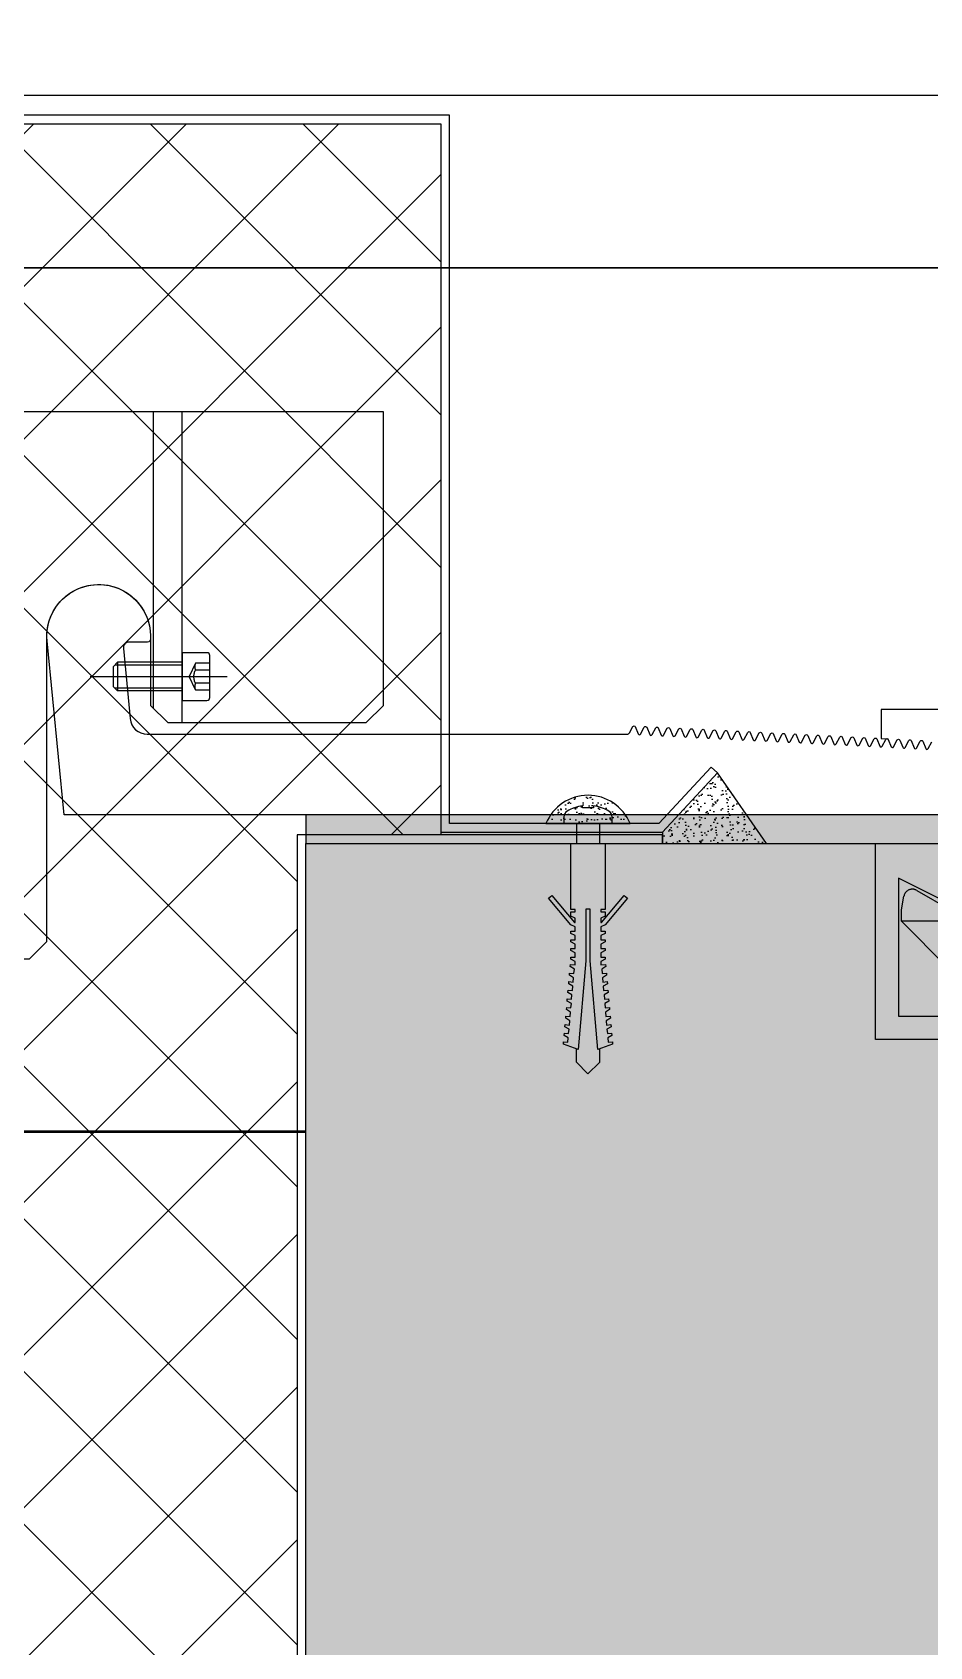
# Model space of a CAD drawing. Header units: millimetres. Extents: x 434053 to 1059003, y -2417481 to 936527.
# Drawn here: x 641322.1 to 641478, y -2233455.7 to -2233175.3 of the extents above; entities that cross this region are included whole.
import ezdxf
from ezdxf.xclip import XClip

# ---------------------------------------------------------------- set-up
doc = ezdxf.new("R2010")
doc.units = ezdxf.units.MM
doc.header["$LTSCALE"] = 1000
doc.header["$MEASUREMENT"] = 0
doc.header["$XCLIPFRAME"] = 0
for name, pattern in [('CENTER2', [1.125, 0.75, -0.125, 0.125, -0.125]), ('HIDDEN', [9.525, 6.35, -3.175]), ('HIDDEN2', [4.7625, 3.175, -1.5875]), ('HIDDENX2', [19.05, 12.7, -6.35])]:
    doc.linetypes.add(name, pattern=pattern)
for name, color, linetype, lineweight in [('A-DETL-0001', 4, 'Continuous', 15), ('A-DETL-0005', 5, 'Continuous', 30), ('A-FLOR', 4, 'Continuous', 50)]:
    doc.layers.add(name, color=color, linetype=linetype, lineweight=lineweight)
for name, color, linetype in [('ELASTROMER-V', 241, 'Continuous'), ('EXTRUSION-V', 141, 'Continuous'), ('EXTRUSION2', 133, 'Continuous'), ('FASTENER', 191, 'Continuous'), ('HZHZNEWPLOTLAYER#@$TT', 7, 'Continuous'), ('INSUL', 8, 'HIDDEN'), ('SILICONE', 8, 'Continuous'), ('STEEL', 3, 'Continuous'), ('STEEL-V', 71, 'Continuous'), ('STRUCTURE', 5, 'Continuous'), ('STRUCTURE-V', 161, 'Continuous')]:
    doc.layers.add(name, color=color, linetype=linetype)

# ---------------------------------------------------------------- blocks, each defined once
blk = doc.blocks.new('*U551')
at = {"color": 0, "linetype": 'ByBlock'}
for p, q in [((-2, 0), (-2, -3.5)), ((2, 0), (2, -3.5))]:
    blk.add_line(p, q, dxfattribs=at)
blk.add_lwpolyline([(-3.63, 2.14, -0.09906), (-0.96, 3.06), (-0.96, 2.73), (0.96, 2.73), (0.96, 3.06, -0.09906), (3.63, 2.14, -0.266588), (4.2, 1.15), (4.2, 0.24, -0.414214), (3.96, 0), (-3.96, 0, -0.414214), (-4.2, 0.24), (-4.2, 1.15, -0.266588)], format="xyb", close=True, dxfattribs=at)
blk.add_lwpolyline([(-6.86, -13), (-3, -17.59), (-2.25, -17.97), (-2.25, -18.72), (-3, -18.72), (-3, -19.09), (-2.25, -19.47), (-2.25, -20.22), (-3, -20.22), (-3, -20.59), (-2.25, -20.97), (-2.25, -21.72), (-3, -21.72), (-3, -22.09), (-2.25, -22.47), (-2.25, -23.22), (-3, -23.22), (-3, -23.59), (-2.25, -23.97), (-2.25, -24.56), (-3.06, -24.49), (-3.11, -24.86), (-2.38, -25.3), (-2.45, -26.04), (-3.2, -25.98), (-3.22, -26.35), (-2.52, -26.79), (-2.58, -27.54), (-3.33, -27.47), (-3.36, -27.85), (-2.64, -28.29), (-2.72, -29.03), (-3.47, -28.97), (-3.49, -29.34), (-2.78, -29.78), (-2.85, -30.53), (-3.58, -30.46), (-3.62, -30.84), (-2.91, -31.27), (-2.97, -32.02), (-3.72, -31.96), (-3.75, -32.33), (-3.05, -32.77), (-3.11, -33.52), (-3.86, -33.45), (-3.88, -33.82), (-3.16, -34.26), (-3.24, -35.01), (-3.97, -34.95), (-4.02, -35.32), (-3.3, -35.76), (-3.36, -36.51), (-4.11, -36.44), (-4.14, -36.81), (-3.43, -37.25), (-3.49, -38), (-4.24, -37.93), (-4.28, -38.31), (-1.72, -39.28), (-0.38, -23.89), (-0.38, -14.88), (0.37, -14.88), (0.37, -23.89), (1.72, -39.28), (4.28, -38.31), (4.23, -37.93), (3.5, -38), (3.42, -37.25), (4.14, -36.81), (4.11, -36.44), (3.36, -36.51), (3.28, -35.76), (4.01, -35.32), (3.97, -34.95), (3.22, -35.01), (3.17, -34.26), (3.87, -33.82), (3.84, -33.45), (3.09, -33.52), (3.03, -32.77), (3.75, -32.33), (3.7, -31.96), (2.97, -32.02), (2.89, -31.27), (3.62, -30.84), (3.59, -30.46), (2.84, -30.53), (2.78, -29.78), (3.48, -29.34), (3.45, -28.97), (2.7, -29.03), (2.64, -28.29), (3.34, -27.85), (3.32, -27.47), (2.57, -27.54), (2.51, -26.79), (3.22, -26.35), (3.2, -25.98), (2.45, -26.04), (2.37, -25.3), (3.09, -24.86), (3.06, -24.49), (2.25, -24.56), (2.25, -23.97), (3, -23.59), (3, -23.22), (2.25, -23.22), (2.25, -22.47), (3, -22.09), (3, -21.72), (2.25, -21.72), (2.25, -20.97), (3, -20.59), (3, -20.22), (2.25, -20.22), (2.25, -19.47), (3, -19.09), (3, -18.72), (2.25, -18.72), (2.25, -17.97), (3, -17.59), (6.86, -13), (6.28, -12.51), (2.33, -17.22), (2.25, -17.22), (2.25, -16.47), (3, -16.09), (3, -15.34), (2.25, -15.34), (2.25, -14.97), (3, -14.97), (3, -3.5), (-3, -3.5), (-3, -14.97), (-2.25, -14.97), (-2.25, -15.34), (-3, -15.34), (-3, -16.09), (-2.25, -16.47), (-2.25, -17.22), (-2.34, -17.22), (-6.29, -12.51)], close=True, dxfattribs=at)
blk.add_lwpolyline([(-2, -39.18), (-2, -41.51), (0, -43.5), (2, -41.49), (2, -39.18)], dxfattribs=at)
blk = doc.blocks.new('HSM05x12')
at = {"layer": 'FASTENER', "color": 9, "linetype": 'CENTER2'}
blk.add_line((0, -15.98), (0, 7.8), dxfattribs=at)
at = {"layer": 'FASTENER', "color": 8, "linetype": 'HIDDEN2'}
for p, q in [((-2.31, 4.82), (-2.31, 2.32)), ((-1.15, 2.32), (-1.15, 4.82)), ((1.15, 4.82), (1.15, 2.32)), ((2.31, 2.32), (2.31, 4.82)), ((-2.5, 0), (-2.5, -6)), ((-2.31, 2.32), (0, 1.24)), ((-2, 0), (-2, -6)), ((2.31, 2.32), (0, 1.24)), ((2, 0), (2, -6)), ((2.5, 0), (2.5, -6))]:
    blk.add_line(p, q, dxfattribs=at)
at = {"layer": 'FASTENER'}
for p, q in [((-2.5, -6), (-2.5, -11.2)), ((2.5, -6), (2.5, -11.2)), ((-2.5, -11.2), (-1.7, -12)), ((2.5, -11.2), (1.7, -12)), ((-1.7, -12), (1.7, -12))]:
    blk.add_line(p, q, dxfattribs=at)
at = {"layer": 'FASTENER', "color": 8}
for p, q in [((-2, -6), (-2, -11.7)), ((2, -6), (2, -11.7)), ((-2.5, -11.2), (2.5, -11.2))]:
    blk.add_line(p, q, dxfattribs=at)
at = {"layer": 'FASTENER'}
blk.add_lwpolyline([(-4.14, 0), (4.14, 0), (4.14, 4.32, 0.414214), (3.64, 4.82), (-3.64, 4.82, 0.414214), (-4.14, 4.32)], format="xyb", close=True, dxfattribs=at)
at = {"layer": 'FASTENER', "color": 8, "linetype": 'HIDDEN2'}
for centre, radius, start, end in [((-1.73, 3.56), 1.37, 245, 295), ((0, 4.21), 2.22, 238.6025, 301.3975), ((1.73, 3.56), 1.37, 245, 295)]:
    blk.add_arc(centre, radius, start, end, dxfattribs=at)
blk = doc.blocks.new('槽式埋件1')
at = {"linetype": 'ByBlock'}
for p, q in [((34, 12), (135, 12)), ((39, -12), (39, 12)), ((130, -12), (130, 12)), ((135, -12), (135, 12)), ((34, 11.08), (35.58, 11.08)), ((34, 10.15), (35.58, 10.15)), ((34, 9.23), (35.58, 9.23)), ((34, 8.31), (35.58, 8.31)), ((34, 7.38), (35.58, 7.38)), ((34, 6.46), (35.58, 6.46)), ((34, 5.53), (35.58, 5.53)), ((34, 4.61), (35.58, 4.61)), ((34, 3.69), (35.58, 3.69)), ((34, 2.76), (35.58, 2.76)), ((34, 1.84), (35.58, 1.84)), ((34, 0.92), (35.58, 0.92)), ((34, -0.01), (35.58, -0.01)), ((34, -0.93), (35.58, -0.93)), ((34, -1.86), (35.58, -1.86)), ((34, -2.78), (35.58, -2.78)), ((34, -3.7), (35.58, -3.7)), ((34, -4.63), (35.58, -4.63)), ((34, -5.55), (35.58, -5.55)), ((34, -6.47), (35.58, -6.47)), ((34, -7.4), (35.58, -7.4)), ((34, -8.32), (35.58, -8.32)), ((34, -9.25), (35.58, -9.25)), ((34, -10.17), (35.58, -10.17)), ((34, -11.09), (35.58, -11.09)), ((34, -12), (135, -12))]:
    blk.add_line(p, q, dxfattribs=at)
blk.add_lwpolyline([(0, 26), (34, 26), (34, -26), (0, -26), (0, -11), (11.5, -11), (6, -22), (30, -22), (30, 22), (6, 22), (11.5, 11), (0, 11)], close=True, dxfattribs=at)
at = {"layer": 'FASTENER', "linetype": 'ByBlock'}
for p, q in [((13.5, 21.5), (13.5, -21.5)), ((7.5, 8), (0, 8)), ((7.5, -8), (0, -8))]:
    blk.add_line(p, q, dxfattribs=at)
blk.add_lwpolyline([(7.5, 10), (11.5, 10), (11.5, 13), (8.12, 18.86, -0.520567), (9.16, 21.09), (11.5, 21.5), (13.5, 21.5), (21.5, 13.5), (21.5, -13.5), (13.5, -21.5), (11.5, -21.5), (9.16, -21.09, -0.520567), (8.12, -18.86), (11.5, -13), (11.5, -10), (7.5, -10)], format="xyb", close=True, dxfattribs=at)
blk = doc.blocks.new('20221207-AZM03')
at = {"layer": 'ELASTROMER-V', "linetype": 'HIDDEN'}
h = blk.add_hatch(dxfattribs=at)
h.set_pattern_fill('ANSI36', color=256, scale=10, angle=90, style=0)
h.set_pattern_definition([(135, (-55034.2833, 15066.2721), (-2.43067956, 0.662912607), [3.125, -0.625, 0, -0.625])])
h.paths.add_polyline_path([(0, 5), (0, 0), (215.04, 0), (215.04, 5)])
blk.add_lwpolyline([(0, 5), (0, 0), (215.04, 0), (215.04, 5)], close=True, dxfattribs=at)
at = {"layer": 'EXTRUSION-V', "linetype": 'HIDDEN'}
for p, q in [((-26.46, 23.5, -0.01), (-26.46, 75, -0.01)), ((-21.46, 21, -0.01), (-21.46, 75, -0.01))]:
    blk.add_line(p, q, dxfattribs=at)
at = {"layer": 'EXTRUSION2', "elevation": 0.01}
blk.add_lwpolyline([(13.5, 24), (13.5, 75), (-86.7, 75), (-86.7, -20), (-47.96, -20), (-45.96, -18), (-44.96, -17), (-44.96, 36, -1), (-26.96, 36), (-26.96, 24), (-23.96, 21), (10.5, 21)], format="xyb", close=True, dxfattribs=at)
at = {"layer": 'EXTRUSION2'}
for points in [[(215.04, 5), (24.87, 5), (-41.96, 5), (-44.92, 35.2, -1.069153), (-26.97, 35.6, -0.471403), (-27.46, 35), (-29.96, 35), (-30.67, 35, 0.442439), (-31.66, 33.9), (-30.5, 21.71, 0.38654), (-27.51, 19), (55.82, 19, 0.276468), (56.26, 19.26), (56.83, 20.33, -0.633585), (57.24, 20.31), (57.76, 19.04, 0.633585), (58.18, 19.02), (58.82, 20.23, -0.633585), (59.24, 20.2), (59.76, 18.94, 0.633585), (60.18, 18.92), (60.82, 20.12, -0.633585), (61.24, 20.1), (61.76, 18.84, 0.633585), (62.17, 18.82), (62.82, 20.02, -0.633585), (63.24, 20), (63.76, 18.74, 0.633585), (64.17, 18.72), (64.82, 19.92, -0.633585), (65.23, 19.9), (65.75, 18.64, 0.633585), (66.17, 18.62), (66.81, 19.82, -0.633585), (67.23, 19.8), (67.75, 18.54, 0.633585), (68.17, 18.51), (68.81, 19.72, -0.633585), (69.23, 19.7), (69.75, 18.43, 0.633585), (70.16, 18.41), (70.81, 19.62, -0.633585), (71.23, 19.6), (71.75, 18.33, 0.633585), (72.16, 18.31), (72.81, 19.52, -0.633585), (73.22, 19.5), (73.74, 18.23, 0.633585), (74.16, 18.21), (74.8, 19.42, -0.633585), (75.22, 19.4), (75.74, 18.13, 0.633585), (76.16, 18.11), (76.8, 19.32, -0.633585), (77.22, 19.29), (77.74, 18.03, 0.633585), (78.15, 18.01), (78.8, 19.21, -0.633585), (79.21, 19.19), (79.74, 17.93, 0.633585), (80.15, 17.91), (80.8, 19.11, -0.633585), (81.21, 19.09), (81.73, 17.83, 0.633585), (82.15, 17.81), (82.79, 19.01, -0.633585), (83.21, 18.99), (83.73, 17.73, 0.633585), (84.15, 17.71), (84.79, 18.91, -0.633585), (85.21, 18.89), (85.73, 17.63, 0.633585), (86.14, 17.6), (86.79, 18.81, -0.633585), (87.2, 18.79), (87.73, 17.52, 0.633585), (88.14, 17.5), (88.79, 18.71, -0.633585), (89.2, 18.69), (89.72, 17.42, 0.633585), (90.14, 17.4), (90.78, 18.61, -0.633585), (91.2, 18.59), (91.72, 17.32, 0.633585), (92.14, 17.3), (92.78, 18.51, -0.633585), (93.2, 18.49), (93.72, 17.22, 0.633585), (94.13, 17.2), (94.78, 18.41, -0.633585), (95.19, 18.38), (95.72, 17.12, 0.633585), (96.13, 17.1), (96.78, 18.3, -0.633585), (97.19, 18.28), (97.71, 17.02, 0.633585), (98.13, 17), (98.77, 18.2, -0.633585), (99.19, 18.18), (99.71, 16.92, 0.633585), (100.13, 16.9), (100.77, 18.1, -0.633585), (101.19, 18.08), (101.71, 16.82, 0.633585), (102.12, 16.8), (102.77, 18, -0.633585), (103.18, 17.98), (103.7, 16.72, 0.633585), (104.12, 16.69), (104.77, 17.9, -0.633585), (105.18, 17.88), (105.7, 16.61, 0.633585), (106.12, 16.59), (106.76, 17.8, -0.633585), (107.18, 17.78), (107.7, 16.51, 0.633585), (108.12, 16.49), (108.76, 17.7, -0.633585)], [(124.53, 23.27), (99.99, 23.27), (99.99, 18.27), (100.99, 18.22, -0.290127), (101.19, 18.08), (101.71, 16.82, 0.633585), (102.12, 16.8), (102.77, 18, -0.633585), (103.18, 17.98), (103.7, 16.72, 0.633585), (104.12, 16.69), (104.77, 17.9, -0.633585), (105.18, 17.88), (105.7, 16.61, 0.633585), (106.12, 16.59), (106.76, 17.8, -0.633585), (107.18, 17.78), (107.7, 16.51, 0.633585), (108.12, 16.49), (108.76, 17.7, -0.633585)]]:
    blk.add_lwpolyline(points, format="xyb", dxfattribs=at)
at = {"layer": 'FASTENER', "rotation": 270.0000000004102}
blk.add_blockref('HSM05x12', (-21.46, 29), dxfattribs=at)
at = {"layer": 'STEEL-V', "linetype": 'HIDDEN', "rotation": 270}
blk.add_blockref('槽式埋件1', (125, 0), dxfattribs=at)
blk = doc.blocks.new('20221206.180606')
at = {"layer": 'INSUL'}
h = blk.add_hatch(dxfattribs=at)
h.set_pattern_fill('ANSI37', color=256, scale=150)
h.set_pattern_definition([(45, (-31762.516, 34086.053), (-13.258252, 13.258252), []), (135, (-31762.516, 34086.053), (-13.258252, -13.258252), [])])
h.paths.add_polyline_path([(312, 2412.57), (312, 2700.57), (325, 2700.57), (325, 2735.57), (473.5, 2735.57), (473.5, 2612.07), (448.5, 2612.07), (448.5, 2412.57)])
at = {"layer": 'SILICONE'}
h = blk.add_hatch(dxfattribs=at)
h.set_pattern_fill('AR-SAND', color=256, angle=270, style=0)
h.set_pattern_definition([(307.5, (-18595.2112, 98879.3921), (1.92682377, 0.062993358), [0, -1.52, 0, -1.7, 0, -1.625]), (277.5, (-18595.2112, 98879.392), (2.822146065, -1.769776705), [0, -0.82, 0, -1.37, 0, -0.525]), (237.5, (-18595.2112, 98880.6221), (0.005659054, -3.114141862), [0, -0.5, 0, -1.8, 0, -2.35]), (227.5, (-18595.2112, 98880.622), (0.877675565, -3.006126605), [0, -0.25, 0, -1.18, 0, -1.35])])
h.paths.add_polyline_path([(521.54, 2622.83), (511.99, 2612.57), (511.99, 2610.57), (530.04, 2610.57)])
h = blk.add_hatch(dxfattribs=at)
h.set_pattern_fill('AR-SAND', color=256, angle=360, style=0)
h.set_pattern_definition([(37.5, (-16554.786, -54141.9713), (-0.06299336, 1.92682377), [0, -1.52, 0, -1.7, 0, -1.625]), (7.5, (-16554.786, -54141.9713), (1.7697767, 2.82214607), [0, -0.82, 0, -1.37, 0, -0.525]), (327.5, (-16556.016, -54141.9713), (3.11414186, 0.005659054), [0, -0.5, 0, -1.8, 0, -2.35]), (317.5, (-16556.016, -54141.9713), (3.0061266, 0.87767556), [0, -0.25, 0, -1.18, 0, -1.35])])
edge = h.paths.add_edge_path()
edge.add_line((491.74, 2614.07), (506.35, 2614.07))
edge.add_arc((499.04, 2611.05), 7.9, 22.5011, 157.4989)
at = {"layer": 'INSUL'}
blk.add_lwpolyline([(312, 2412.57), (312, 2700.57), (325, 2700.57), (325, 2735.57), (473.5, 2735.57), (473.5, 2612.07), (448.5, 2612.07), (448.5, 2412.57)], close=True, dxfattribs=at)
at = {"layer": 'SILICONE'}
blk.add_lwpolyline([(521.54, 2622.83), (511.99, 2612.57), (511.99, 2610.57), (530.04, 2610.57), (521.54, 2622.83)], dxfattribs=at)
blk.add_lwpolyline([(491.74, 2614.07), (506.35, 2614.07, 0.668165), (491.74, 2614.07, 0.367819)], format="xyb", dxfattribs=at)
at = {"layer": 'STEEL'}
for points in [[(327, 2749.85), (327, 2735.57), (473.5, 2735.57), (473.5, 2612.57), (511.99, 2612.57), (521.54, 2622.83), (520.44, 2623.85), (511.34, 2614.07), (475, 2614.07), (475, 2737.07), (328.5, 2737.07), (328.5, 2749.85)], [(511.99, 2612.07), (448.5, 2612.07), (448.5, 2412.57), (312, 2412.57), (312, 2411.07), (450, 2411.07), (450, 2610.57), (511.99, 2610.57)]]:
    blk.add_lwpolyline(points, close=True, dxfattribs=at)
at = {"layer": 'STRUCTURE', "linetype": 'HIDDENX2', "elevation": 0}
blk.add_lwpolyline([(3252.7, 2760.57), (395, 2760.57), (395, 2740.57), (3252.7, 2740.57)], dxfattribs=at)
at = {"layer": 'STRUCTURE'}
blk.add_lwpolyline([(3252.7, 2560.57), (1300, 2560.57), (1300, 1910.57), (700, 1910.57), (700, 2360.57), (450, 2360.57), (450, 2610.57), (700, 2610.57), (700, 2710.57), (3252.7, 2710.57)], dxfattribs=at)
at = {"linetype": 'ByBlock'}
blk.add_blockref('20221207-AZM03', (450, 2610.57), dxfattribs=at)
at = {"layer": 'FASTENER', "xscale": -1}
blk.add_blockref('*U551', (499.04, 2614.07), dxfattribs=at)
blk = doc.blocks.new('A$C6AE5520D')
at = {"layer": 'STRUCTURE-V'}
h = blk.add_hatch(dxfattribs=at)
h.set_pattern_fill('钢筋混凝土', color=256, scale=40, style=0, pattern_type=2)
h.set_pattern_definition([(45, (-153958.65, 4215.14), (-141.42136, 141.42136), []), (50, (-153958.65, 4215.14), (286.90407, -25.10085), [30, -330]), (355, (-153958.65, 4215.14), (-55.50053, 300.87685), [24, -264]), (100.4514, (-153934.74, 4213.04), (231.40375, 275.7758), [25.4961, -280.45684]), (46.1842, (-153958.65, 4295.14), (426.8964, -66.2076), [45, -495]), (96.6356, (-153923.07, 4289.6), (373.8651, 389.6471), [38.2441, -420.6852]), (351.1842, (-153958.65, 4295.14), (373.8648, 389.6474), [36, -396]), (21, (-153918.65, 4275.14), (238.76282, -161.04756), [30, -330]), (326, (-153918.65, 4275.14), (97.32613, 290.06), [24, -264]), (71.4514, (-153898.75, 4261.72), (336.08905, 129.0122), [25.4961, -280.45684]), (37.5, (-153958.65, 4215.14), (4.86394, 133.15754), [2, -260.8, 2, -268, 2, -265]), (7.5, (-153958.65, 4215.14), (105.22781, 157.76468), [2, -152.8, 2, -254.8, 2, -101]), (327.5, (-154047.85, 4215.14), (213.528974, -9.02195), [2, -100, 2, -312, 2, -414]), (317.5, (-154087.85, 4215.14), (233.27447, 40.042), [2, -130, 2, -207.2, 2, -294])])
h.paths.add_polyline_path([(16177.24, 3465.14), (16477.24, 3465.14), (16477.24, 4015.14), (18270.87, 4015.14), (18270.87, 4165.14), (16177.24, 4165.14), (16177.23, 3865.14), (13546.59, 3865.14), (13546.59, 3715.14), (16177.24, 3715.14)])
h.paths.add_polyline_path([(15727.24, 11365.14), (16327.24, 11365.14), (16327.24, 12015.14), (18270.87, 12015.14), (18270.87, 12165.14), (15727.24, 12165.14), (15727.24, 12065.14), (15477.24, 12065.14), (15477.24, 11815.14), (15727.24, 11815.14), (15727.24, 11408.89)])
h.paths.add_polyline_path([(15727.24, 16865.14), (16327.24, 16865.14), (16327.24, 17515.14), (18270.87, 17515.14), (18270.87, 17665.14), (15727.24, 17665.14), (15727.24, 17565.14), (15477.24, 17565.14), (15477.24, 17315.14), (15727.24, 17315.14)])
h.paths.add_polyline_path([(15727.24, 22365.14), (16327.24, 22365.14), (16327.24, 23015.14), (18270.87, 23015.14), (18270.87, 23165.14), (15727.24, 23165.14), (15727.24, 23065.14), (15477.24, 23065.14), (15477.24, 22815.14), (15727.24, 22815.14), (15727.24, 22408.89)])
h.paths.add_polyline_path([(15727.24, 24515.14), (16327.24, 24515.14), (16327.24, 25165.14), (18270.87, 25165.14), (18270.87, 25315.14), (15727.24, 25315.14), (15727.24, 25215.14), (15477.24, 25215.14), (15477.24, 24965.14), (15727.24, 24965.14), (15727.24, 24768.8)])
at = {"layer": 'A-DETL-0001'}
blk.add_lwpolyline([(18270.87, 23015.14), (16327.24, 23015.14), (16327.24, 22365.14), (15727.24, 22365.14), (15727.24, 22815.14), (15477.24, 22815.14), (15477.24, 23065.14), (15727.24, 23065.14), (15727.24, 23165.14), (18270.87, 23165.14)], dxfattribs=at)
at = {"layer": 'A-DETL-0005'}
blk.add_line((15727.24, 23165.14), (15377.24, 23165.14), dxfattribs=at)
at = {"layer": 'A-FLOR'}
blk.add_line((15377.24, 23015.14), (15477.24, 23015.14), dxfattribs=at)
ref = blk.add_blockref('20221206.180606', (15027.24, 20454.57))
XClip(ref).set_block_clipping_path([(-226.0238018294, -66.3477637764), (3240.6415614071, 3538.5760641241)])

msp = doc.modelspace()

# ---------------------------------------------------------------- block references
at = {"layer": 'HZHZNEWPLOTLAYER#@$TT'}
msp.add_blockref('A$C6AE5520D', (625892.32, -2256381.35), dxfattribs=at)

doc.saveas('drawing.dxf')
